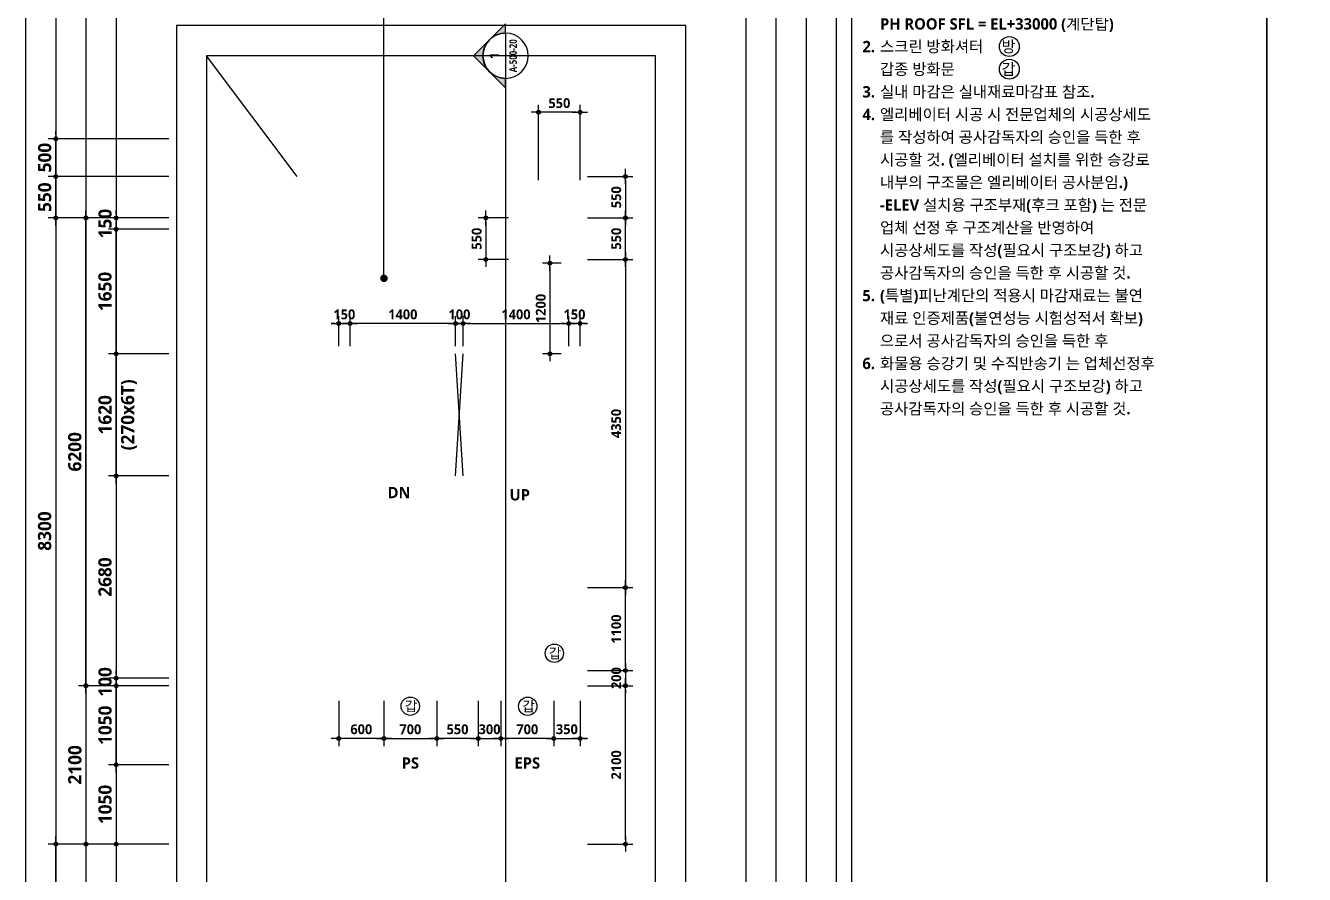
# Model space of a CAD drawing. Header units: millimetres. Extents: x -12482 to 126000, y 0 to 220200.
# Drawn here: x 67550 to 84500, y 11848 to 23100 of the extents above; entities that cross this region are included whole.
import ezdxf
from ezdxf.enums import TextEntityAlignment as Align

# ---------------------------------------------------------------- set-up
doc = ezdxf.new("R2010")
doc.units = ezdxf.units.MM
doc.header["$LTSCALE"] = 60
doc.linetypes.add('CEN', pattern=[62, 60, -1, 0, -1])
doc.layers.get('Defpoints').update_dxf_attribs({"color": 153})
for name, color, linetype in [('A-ANNO-DIM', 4, 'Continuous'), ('A-ANNO-GRA1', 7, 'Continuous'), ('A-ANNO-NOTE', 7, 'Continuous'), ('A-ANNO-SYMB', 7, 'Continuous'), ('A-ANNO-TEXT1', 7, 'Continuous'), ('A-ANNO-TITL', 7, 'Continuous'), ('A-FLOR-OPEN-BELO', 6, 'CEN'), ('A-ST-AXIS-DIM', 7, 'Continuous'), ('AA-MKXS', 3, 'Continuous'), ('AA-MKXX', 3, 'Continuous')]:
    doc.layers.add(name, color=color, linetype=linetype)
for name, color, linetype, plot in [('Defpoint', 161, 'Continuous', False), ('G(그리드1)', 185, 'Continuous', False), ('G(그리드2)', 235, 'Continuous', False)]:
    doc.layers.add(name, color=color, linetype=linetype, plot=plot)
doc.styles.add('2020음성 1차', font='NanumGothicBold.ttf')
doc.styles.add('SAMOO', font='romans.shx', dxfattribs={"bigfont": 'whgtxt.shx'})
doc.styles.add('SH_대대리576', font='')
doc.styles.add('SH_진천_나눔', font='')
doc.styles.get('SH_대대리576').set_extended_font_data('NanumGothic', bold=True)
doc.styles.get('SH_진천_나눔').set_extended_font_data('NanumGothic', bold=True)
doc.dimstyles.new('SHP 50', dxfattribs={"dimscale": 50, "dimtxt": 3.5, "dimasz": 1, "dimexe": 2, "dimexo": 2, "dimgap": 1, "dimtad": 1, "dimdec": 0, "dimzin": 0, "dimdsep": 46, "dimtxsty": 'SH_진천_나눔', "dimblk": 'DIMDOT', "dimcen": 0.09, "dimclrd": 256, "dimclre": 256, "dimclrt": 3, "dimadec": 0, "dimazin": 1, "dimtfac": 1, "dimtdec": 0, "dimtix": 1, "dimtmove": 2, "dimatfit": 0, "dimldrblk": 'DIMDOT', "dimfxl": 1, "dimtolj": 1, "dimtzin": 0, "dimlwd": -1, "dimlwe": -1, "dimarcsym": 0})
doc.dimstyles.new('SHP 50내부', dxfattribs={"dimscale": 50, "dimtxt": 2.6, "dimasz": 1, "dimexe": 2, "dimexo": 2, "dimgap": 1, "dimtad": 1, "dimdec": 0, "dimzin": 0, "dimdsep": 46, "dimtxsty": '2020음성 1차', "dimblk": 'DIMDOT', "dimcen": 0.09, "dimclrd": 256, "dimclre": 256, "dimclrt": 3, "dimadec": 0, "dimazin": 1, "dimtfac": 1, "dimtdec": 0, "dimtix": 1, "dimtmove": 2, "dimatfit": 0, "dimldrblk": 'DIMDOT', "dimfxl": 1, "dimtolj": 1, "dimtzin": 0, "dimlwd": -1, "dimlwe": -1, "dimarcsym": 0})

# ---------------------------------------------------------------- blocks, each defined once
blk = doc.blocks.new('DIMDOT')
at = {"color": 0}
blk.add_line((-2, 0), (2, 0), dxfattribs=at)
for radius in [0.5, 0.25]:
    blk.add_circle((0, 0), radius, dxfattribs=at)
blk = doc.blocks.new('*D17084')
at = {"layer": 'A-ST-AXIS-DIM'}
for p, q in [((69450, 20550), (67850, 20550)), ((67950, 20500), (67950, 12300)), ((69450, 12250), (67850, 12250))]:
    blk.add_line(p, q, dxfattribs=at)
at = {"layer": 'Defpoints', "color": 0}
for p in [(69550, 20550), (67950, 12250), (69550, 12250)]:
    blk.add_point(p, dxfattribs=at)
at = {"layer": 'A-ST-AXIS-DIM', "linetype": 'ByBlock', "xscale": 50, "yscale": 50, "zscale": 50}
for p, rotation in [((67950, 20550), 90), ((67950, 12250), 270)]:
    blk.add_blockref('DIMDOT', p, dxfattribs=dict(at, rotation=rotation))
at = {"layer": 'A-ST-AXIS-DIM', "color": 3, "insert": (67803, 16400), "char_height": 175, "attachment_point": 5, "rotation": 90, "style": 'SH_진천_나눔'}
blk.add_mtext('\\A1;8300', dxfattribs=at)
blk = doc.blocks.new('*D17085')
at = {"layer": 'A-ST-AXIS-DIM'}
for p, q in [((69450, 21100), (67850, 21100)), ((67950, 20600), (67950, 21050)), ((69450, 20550), (67850, 20550))]:
    blk.add_line(p, q, dxfattribs=at)
at = {"layer": 'Defpoints', "color": 0}
for p in [(67950, 21100), (69550, 21100), (69550, 20550)]:
    blk.add_point(p, dxfattribs=at)
at = {"layer": 'A-ST-AXIS-DIM', "linetype": 'ByBlock', "xscale": 50, "yscale": 50, "zscale": 50}
for p, rotation in [((67950, 21100), 90), ((67950, 20550), 270)]:
    blk.add_blockref('DIMDOT', p, dxfattribs=dict(at, rotation=rotation))
at = {"layer": 'A-ST-AXIS-DIM', "color": 3, "insert": (67804, 20825), "char_height": 175, "attachment_point": 5, "rotation": 90, "style": 'SH_진천_나눔'}
blk.add_mtext('\\A1;550', dxfattribs=at)
blk = doc.blocks.new('*D17086')
at = {"layer": 'A-ST-AXIS-DIM'}
for p, q in [((69450, 12250), (67850, 12250)), ((67950, 9150), (67950, 12200)), ((69450, 9100), (67850, 9100))]:
    blk.add_line(p, q, dxfattribs=at)
at = {"layer": 'Defpoints', "color": 0}
for p in [(67950, 12250), (69550, 12250), (69550, 9100)]:
    blk.add_point(p, dxfattribs=at)
at = {"layer": 'A-ST-AXIS-DIM', "linetype": 'ByBlock', "xscale": 50, "yscale": 50, "zscale": 50}
for p, rotation in [((67950, 12250), 90), ((67950, 9100), 270)]:
    blk.add_blockref('DIMDOT', p, dxfattribs=dict(at, rotation=rotation))
at = {"layer": 'A-ST-AXIS-DIM', "color": 3, "insert": (67803, 10675), "char_height": 175, "attachment_point": 5, "rotation": 90, "style": 'SH_진천_나눔'}
blk.add_mtext('\\A1;3150', dxfattribs=at)
blk = doc.blocks.new('*D17088')
at = {"layer": 'A-ST-AXIS-DIM'}
for p, q in [((69450, 14350), (68250, 14350)), ((68350, 14300), (68350, 12300)), ((69450, 12250), (68250, 12250))]:
    blk.add_line(p, q, dxfattribs=at)
at = {"layer": 'Defpoints', "color": 0}
for p in [(69550, 14350), (68350, 12250), (69550, 12250)]:
    blk.add_point(p, dxfattribs=at)
at = {"layer": 'A-ST-AXIS-DIM', "linetype": 'ByBlock', "xscale": 50, "yscale": 50, "zscale": 50}
for p, rotation in [((68350, 14350), 90), ((68350, 12250), 270)]:
    blk.add_blockref('DIMDOT', p, dxfattribs=dict(at, rotation=rotation))
at = {"layer": 'A-ST-AXIS-DIM', "color": 3, "insert": (68204, 13300), "char_height": 175, "attachment_point": 5, "rotation": 90, "style": 'SH_진천_나눔'}
blk.add_mtext('\\A1;2100', dxfattribs=at)
blk = doc.blocks.new('*D17089')
at = {"layer": 'A-ST-AXIS-DIM'}
for p, q in [((69450, 20550), (68250, 20550)), ((68350, 14400), (68350, 20500)), ((69450, 14350), (68250, 14350))]:
    blk.add_line(p, q, dxfattribs=at)
at = {"layer": 'Defpoints', "color": 0}
for p in [(68350, 20550), (69550, 20550), (69550, 14350)]:
    blk.add_point(p, dxfattribs=at)
at = {"layer": 'A-ST-AXIS-DIM', "linetype": 'ByBlock', "xscale": 50, "yscale": 50, "zscale": 50}
for p, rotation in [((68350, 20550), 90), ((68350, 14350), 270)]:
    blk.add_blockref('DIMDOT', p, dxfattribs=dict(at, rotation=rotation))
at = {"layer": 'A-ST-AXIS-DIM', "color": 3, "insert": (68203, 17450), "char_height": 175, "attachment_point": 5, "rotation": 90, "style": 'SH_진천_나눔'}
blk.add_mtext('\\A1;6200', dxfattribs=at)
blk = doc.blocks.new('*D17451')
at = {"layer": 'A-ANNO-DIM'}
for p, q in [((73250, 18850), (73250, 19250)), ((73350, 18850), (73350, 19250)), ((73200, 19150), (73150, 19150)), ((73250, 19150), (73350, 19150)), ((73400, 19150), (73450, 19150))]:
    blk.add_line(p, q, dxfattribs=at)
at = {"layer": 'Defpoints', "color": 0}
for p in [(73350, 19150), (73250, 18750), (73350, 18750)]:
    blk.add_point(p, dxfattribs=at)
at = {"layer": 'A-ANNO-DIM', "linetype": 'ByBlock', "xscale": 50, "yscale": 50, "zscale": 50}
blk.add_blockref('DIMDOT', (73250, 19150), dxfattribs=at)
at = {"layer": 'A-ANNO-DIM', "linetype": 'ByBlock', "xscale": 50, "yscale": 50, "zscale": 50, "rotation": 180}
blk.add_blockref('DIMDOT', (73350, 19150), dxfattribs=at)
at = {"layer": 'A-ANNO-DIM', "color": 3, "insert": (73300, 19271), "char_height": 130, "attachment_point": 5, "style": '2020음성 1차'}
blk.add_mtext('\\A1;100', dxfattribs=at)
blk = doc.blocks.new('*D17452')
at = {"layer": 'A-ANNO-DIM'}
for p, q in [((71850, 18850), (71850, 19250)), ((73250, 18850), (73250, 19250)), ((73200, 19150), (71900, 19150))]:
    blk.add_line(p, q, dxfattribs=at)
at = {"layer": 'Defpoints', "color": 0}
for p in [(71850, 19150), (71850, 18750), (73250, 18750)]:
    blk.add_point(p, dxfattribs=at)
at = {"layer": 'A-ANNO-DIM', "linetype": 'ByBlock', "xscale": 50, "yscale": 50, "zscale": 50, "rotation": 180}
blk.add_blockref('DIMDOT', (71850, 19150), dxfattribs=at)
at = {"layer": 'A-ANNO-DIM', "linetype": 'ByBlock', "xscale": 50, "yscale": 50, "zscale": 50}
blk.add_blockref('DIMDOT', (73250, 19150), dxfattribs=at)
at = {"layer": 'A-ANNO-DIM', "color": 3, "insert": (72550, 19271), "char_height": 130, "attachment_point": 5, "style": '2020음성 1차'}
blk.add_mtext('\\A1;1400', dxfattribs=at)
blk = doc.blocks.new('*D17453')
at = {"layer": 'A-ANNO-DIM'}
for p, q in [((71700, 18850), (71700, 19250)), ((71850, 18850), (71850, 19250)), ((71650, 19150), (71600, 19150)), ((71700, 19150), (71850, 19150)), ((71900, 19150), (71950, 19150))]:
    blk.add_line(p, q, dxfattribs=at)
at = {"layer": 'Defpoints', "color": 0}
for p in [(71850, 19150), (71700, 18750), (71850, 18750)]:
    blk.add_point(p, dxfattribs=at)
at = {"layer": 'A-ANNO-DIM', "linetype": 'ByBlock', "xscale": 50, "yscale": 50, "zscale": 50}
blk.add_blockref('DIMDOT', (71700, 19150), dxfattribs=at)
at = {"layer": 'A-ANNO-DIM', "linetype": 'ByBlock', "xscale": 50, "yscale": 50, "zscale": 50, "rotation": 180}
blk.add_blockref('DIMDOT', (71850, 19150), dxfattribs=at)
at = {"layer": 'A-ANNO-DIM', "color": 3, "insert": (71775, 19271), "char_height": 130, "attachment_point": 5, "style": '2020음성 1차'}
blk.add_mtext('\\A1;150', dxfattribs=at)
blk = doc.blocks.new('*D17454')
at = {"layer": 'A-ANNO-DIM'}
for p, q in [((73350, 18850), (73350, 19250)), ((74750, 18850), (74750, 19250)), ((73400, 19150), (74700, 19150))]:
    blk.add_line(p, q, dxfattribs=at)
at = {"layer": 'Defpoints', "color": 0}
for p in [(74750, 19150), (73350, 18750), (74750, 18750)]:
    blk.add_point(p, dxfattribs=at)
at = {"layer": 'A-ANNO-DIM', "linetype": 'ByBlock', "xscale": 50, "yscale": 50, "zscale": 50, "rotation": 180}
blk.add_blockref('DIMDOT', (73350, 19150), dxfattribs=at)
at = {"layer": 'A-ANNO-DIM', "linetype": 'ByBlock', "xscale": 50, "yscale": 50, "zscale": 50}
blk.add_blockref('DIMDOT', (74750, 19150), dxfattribs=at)
at = {"layer": 'A-ANNO-DIM', "color": 3, "insert": (74050, 19271), "char_height": 130, "attachment_point": 5, "style": '2020음성 1차'}
blk.add_mtext('\\A1;1400', dxfattribs=at)
blk = doc.blocks.new('*D17455')
at = {"layer": 'A-ANNO-DIM'}
for p, q in [((74750, 18850), (74750, 19250)), ((74900, 18850), (74900, 19250)), ((74700, 19150), (74650, 19150)), ((74900, 19150), (74750, 19150)), ((74950, 19150), (75000, 19150))]:
    blk.add_line(p, q, dxfattribs=at)
at = {"layer": 'Defpoints', "color": 0}
for p in [(74750, 19150), (74750, 18750), (74900, 18750)]:
    blk.add_point(p, dxfattribs=at)
at = {"layer": 'A-ANNO-DIM', "linetype": 'ByBlock', "xscale": 50, "yscale": 50, "zscale": 50}
blk.add_blockref('DIMDOT', (74750, 19150), dxfattribs=at)
at = {"layer": 'A-ANNO-DIM', "linetype": 'ByBlock', "xscale": 50, "yscale": 50, "zscale": 50, "rotation": 180}
blk.add_blockref('DIMDOT', (74900, 19150), dxfattribs=at)
at = {"layer": 'A-ANNO-DIM', "color": 3, "insert": (74825, 19271), "char_height": 130, "attachment_point": 5, "style": '2020음성 1차'}
blk.add_mtext('\\A1;150', dxfattribs=at)
blk = doc.blocks.new('*D17556')
at = {"layer": 'A-ST-AXIS-DIM'}
for p, q in [((69450, 14350), (68650, 14350)), ((68750, 13350), (68750, 14300)), ((69450, 13300), (68650, 13300))]:
    blk.add_line(p, q, dxfattribs=at)
at = {"layer": 'Defpoints', "color": 0}
for p in [(68750, 14350), (69550, 14350), (69550, 13300)]:
    blk.add_point(p, dxfattribs=at)
at = {"layer": 'A-ST-AXIS-DIM', "linetype": 'ByBlock', "xscale": 50, "yscale": 50, "zscale": 50}
for p, rotation in [((68750, 14350), 90), ((68750, 13300), 270)]:
    blk.add_blockref('DIMDOT', p, dxfattribs=dict(at, rotation=rotation))
at = {"layer": 'A-ST-AXIS-DIM', "color": 3, "insert": (68604, 13825), "char_height": 175, "attachment_point": 5, "rotation": 90, "style": 'SH_진천_나눔'}
blk.add_mtext('\\A1;1050', dxfattribs=at)
blk = doc.blocks.new('*D17557')
at = {"layer": 'A-ST-AXIS-DIM'}
for p, q in [((69450, 13300), (68650, 13300)), ((68750, 13250), (68750, 12300)), ((69450, 12250), (68650, 12250))]:
    blk.add_line(p, q, dxfattribs=at)
at = {"layer": 'Defpoints', "color": 0}
for p in [(69550, 13300), (68750, 12250), (69550, 12250)]:
    blk.add_point(p, dxfattribs=at)
at = {"layer": 'A-ST-AXIS-DIM', "linetype": 'ByBlock', "xscale": 50, "yscale": 50, "zscale": 50}
for p, rotation in [((68750, 13300), 90), ((68750, 12250), 270)]:
    blk.add_blockref('DIMDOT', p, dxfattribs=dict(at, rotation=rotation))
at = {"layer": 'A-ST-AXIS-DIM', "color": 3, "insert": (68604, 12775), "char_height": 175, "attachment_point": 5, "rotation": 90, "style": 'SH_진천_나눔'}
blk.add_mtext('\\A1;1050', dxfattribs=at)
blk = doc.blocks.new('*D17580')
at = {"layer": 'A-ST-AXIS-DIM'}
for p, q in [((69450, 18750), (68650, 18750)), ((68750, 17180), (68750, 18700)), ((69450, 17130), (68650, 17130))]:
    blk.add_line(p, q, dxfattribs=at)
at = {"layer": 'Defpoints', "color": 0}
for p in [(68750, 18750), (69550, 18750), (69550, 17130)]:
    blk.add_point(p, dxfattribs=at)
at = {"layer": 'A-ST-AXIS-DIM', "linetype": 'ByBlock', "xscale": 50, "yscale": 50, "zscale": 50}
for p, rotation in [((68750, 18750), 90), ((68750, 17130), 270)]:
    blk.add_blockref('DIMDOT', p, dxfattribs=dict(at, rotation=rotation))
at = {"layer": 'A-ST-AXIS-DIM', "color": 3, "char_height": 175, "attachment_point": 5, "rotation": 90, "style": 'SH_진천_나눔'}
for s, insert in [('\\A1;(270x6T)', (68922, 17940)), ('\\A1;1620', (68603, 17940))]:
    blk.add_mtext(s, dxfattribs=dict(at, insert=insert))
blk = doc.blocks.new('*D17581')
at = {"layer": 'A-ST-AXIS-DIM'}
for p, q in [((69450, 20400), (68650, 20400)), ((68750, 18800), (68750, 20350)), ((69450, 18750), (68650, 18750))]:
    blk.add_line(p, q, dxfattribs=at)
at = {"layer": 'Defpoints', "color": 0}
for p in [(68750, 20400), (69550, 20400), (69550, 18750)]:
    blk.add_point(p, dxfattribs=at)
at = {"layer": 'A-ST-AXIS-DIM', "linetype": 'ByBlock', "xscale": 50, "yscale": 50, "zscale": 50}
for p, rotation in [((68750, 20400), 90), ((68750, 18750), 270)]:
    blk.add_blockref('DIMDOT', p, dxfattribs=dict(at, rotation=rotation))
at = {"layer": 'A-ST-AXIS-DIM', "color": 3, "insert": (68603, 19575), "char_height": 175, "attachment_point": 5, "rotation": 90, "style": 'SH_진천_나눔'}
blk.add_mtext('\\A1;1650', dxfattribs=at)
blk = doc.blocks.new('*D17582')
at = {"layer": 'A-ST-AXIS-DIM'}
for p, q in [((69450, 17130), (68650, 17130)), ((68750, 17080), (68750, 14500)), ((69450, 14450), (68650, 14450))]:
    blk.add_line(p, q, dxfattribs=at)
at = {"layer": 'Defpoints', "color": 0}
for p in [(69550, 17130), (68750, 14450), (69550, 14450)]:
    blk.add_point(p, dxfattribs=at)
at = {"layer": 'A-ST-AXIS-DIM', "linetype": 'ByBlock', "xscale": 50, "yscale": 50, "zscale": 50}
for p, rotation in [((68750, 17130), 90), ((68750, 14450), 270)]:
    blk.add_blockref('DIMDOT', p, dxfattribs=dict(at, rotation=rotation))
at = {"layer": 'A-ST-AXIS-DIM', "color": 3, "insert": (68603, 15790), "char_height": 175, "attachment_point": 5, "rotation": 90, "style": 'SH_진천_나눔'}
blk.add_mtext('\\A1;2680', dxfattribs=at)
blk = doc.blocks.new('*D17583')
at = {"layer": 'A-ST-AXIS-DIM'}
for p, q in [((69450, 14450), (68650, 14450)), ((68750, 14500), (68750, 14550)), ((68750, 14350), (68750, 14450)), ((69450, 14350), (68650, 14350)), ((68750, 14300), (68750, 14250))]:
    blk.add_line(p, q, dxfattribs=at)
at = {"layer": 'Defpoints', "color": 0}
for p in [(68750, 14450), (69550, 14450), (69550, 14350)]:
    blk.add_point(p, dxfattribs=at)
at = {"layer": 'A-ST-AXIS-DIM', "linetype": 'ByBlock', "xscale": 50, "yscale": 50, "zscale": 50}
for p, rotation in [((68750, 14450), 270), ((68750, 14350), 90)]:
    blk.add_blockref('DIMDOT', p, dxfattribs=dict(at, rotation=rotation))
at = {"layer": 'A-ST-AXIS-DIM', "color": 3, "insert": (68604, 14400), "char_height": 175, "attachment_point": 5, "rotation": 90, "style": 'SH_진천_나눔'}
blk.add_mtext('\\A1;100', dxfattribs=at)
blk = doc.blocks.new('*D17584')
at = {"layer": 'A-ST-AXIS-DIM'}
for p, q in [((69450, 20550), (68650, 20550)), ((68750, 20600), (68750, 20650)), ((68750, 20550), (68750, 20400)), ((69450, 20400), (68650, 20400)), ((68750, 20350), (68750, 20300))]:
    blk.add_line(p, q, dxfattribs=at)
at = {"layer": 'Defpoints', "color": 0}
for p in [(69550, 20550), (68750, 20400), (69550, 20400)]:
    blk.add_point(p, dxfattribs=at)
at = {"layer": 'A-ST-AXIS-DIM', "linetype": 'ByBlock', "xscale": 50, "yscale": 50, "zscale": 50}
for p, rotation in [((68750, 20550), 270), ((68750, 20400), 90)]:
    blk.add_blockref('DIMDOT', p, dxfattribs=dict(at, rotation=rotation))
at = {"layer": 'A-ST-AXIS-DIM', "color": 3, "insert": (68604, 20475), "char_height": 175, "attachment_point": 5, "rotation": 90, "style": 'SH_진천_나눔'}
blk.add_mtext('\\A1;150', dxfattribs=at)
blk = doc.blocks.new('*D17585')
at = {"layer": 'A-ST-AXIS-DIM'}
for p, q in [((69450, 14350), (68650, 14350)), ((68750, 13350), (68750, 14300)), ((69450, 13300), (68650, 13300))]:
    blk.add_line(p, q, dxfattribs=at)
at = {"layer": 'Defpoints', "color": 0}
for p in [(68750, 14350), (69550, 14350), (69550, 13300)]:
    blk.add_point(p, dxfattribs=at)
at = {"layer": 'A-ST-AXIS-DIM', "linetype": 'ByBlock', "xscale": 50, "yscale": 50, "zscale": 50}
for p, rotation in [((68750, 14350), 90), ((68750, 13300), 270)]:
    blk.add_blockref('DIMDOT', p, dxfattribs=dict(at, rotation=rotation))
at = {"layer": 'A-ST-AXIS-DIM', "color": 3, "insert": (68604, 13825), "char_height": 175, "attachment_point": 5, "rotation": 90, "style": 'SH_진천_나눔'}
blk.add_mtext('\\A1;1050', dxfattribs=at)
blk = doc.blocks.new('*D17586')
at = {"layer": 'A-ST-AXIS-DIM'}
for p, q in [((69450, 13300), (68650, 13300)), ((68750, 13250), (68750, 12300)), ((69450, 12250), (68650, 12250))]:
    blk.add_line(p, q, dxfattribs=at)
at = {"layer": 'Defpoints', "color": 0}
for p in [(69550, 13300), (68750, 12250), (69550, 12250)]:
    blk.add_point(p, dxfattribs=at)
at = {"layer": 'A-ST-AXIS-DIM', "linetype": 'ByBlock', "xscale": 50, "yscale": 50, "zscale": 50}
for p, rotation in [((68750, 13300), 90), ((68750, 12250), 270)]:
    blk.add_blockref('DIMDOT', p, dxfattribs=dict(at, rotation=rotation))
at = {"layer": 'A-ST-AXIS-DIM', "color": 3, "insert": (68604, 12775), "char_height": 175, "attachment_point": 5, "rotation": 90, "style": 'SH_진천_나눔'}
blk.add_mtext('\\A1;1050', dxfattribs=at)
blk = doc.blocks.new('갑종 TEXT100')
at = {"layer": 'A-ANNO-SYMB'}
blk.add_circle((0, 0), 243, dxfattribs=at)
at = {"layer": 'A-ANNO-TITL', "style": '2020음성 1차'}
blk.add_text('갑 ', height=266.7, dxfattribs=at).set_placement((67, 0), align=Align.MIDDLE_CENTER)
blk = doc.blocks.new('*D17617')
at = {"layer": 'A-ANNO-DIM'}
for p, q in [((74350, 21050), (74350, 22050)), ((74900, 21050), (74900, 22050)), ((74850, 21950), (74400, 21950))]:
    blk.add_line(p, q, dxfattribs=at)
at = {"layer": 'Defpoints', "color": 0}
for p in [(74350, 21950), (74350, 20950), (74900, 20950)]:
    blk.add_point(p, dxfattribs=at)
at = {"layer": 'A-ANNO-DIM', "linetype": 'ByBlock', "xscale": 50, "yscale": 50, "zscale": 50, "rotation": 180}
blk.add_blockref('DIMDOT', (74350, 21950), dxfattribs=at)
at = {"layer": 'A-ANNO-DIM', "linetype": 'ByBlock', "xscale": 50, "yscale": 50, "zscale": 50}
blk.add_blockref('DIMDOT', (74900, 21950), dxfattribs=at)
at = {"layer": 'A-ANNO-DIM', "color": 3, "insert": (74625, 22071), "char_height": 130, "attachment_point": 5, "style": '2020음성 1차'}
blk.add_mtext('\\A1;550', dxfattribs=at)
blk = doc.blocks.new('*D17618')
at = {"layer": 'A-ANNO-DIM'}
for p, q in [((73950, 20550), (73550, 20550)), ((73650, 20500), (73650, 20050)), ((73950, 20000), (73550, 20000))]:
    blk.add_line(p, q, dxfattribs=at)
at = {"layer": 'Defpoints', "color": 0}
for p in [(74050, 20550), (73650, 20000), (74050, 20000)]:
    blk.add_point(p, dxfattribs=at)
at = {"layer": 'A-ANNO-DIM', "linetype": 'ByBlock', "xscale": 50, "yscale": 50, "zscale": 50}
for p, rotation in [((73650, 20550), 90), ((73650, 20000), 270)]:
    blk.add_blockref('DIMDOT', p, dxfattribs=dict(at, rotation=rotation))
at = {"layer": 'A-ANNO-DIM', "color": 3, "insert": (73529, 20275), "char_height": 130, "attachment_point": 5, "rotation": 90, "style": '2020음성 1차'}
blk.add_mtext('\\A1;550', dxfattribs=at)
blk = doc.blocks.new('*D17719')
at = {"layer": 'A-ST-AXIS-DIM'}
for p, q in [((67950, 21650), (67950, 21700)), ((69450, 21600), (67850, 21600)), ((67950, 21100), (67950, 21600)), ((69450, 21100), (67850, 21100)), ((67950, 21050), (67950, 21000))]:
    blk.add_line(p, q, dxfattribs=at)
at = {"layer": 'Defpoints', "color": 0}
for p in [(67950, 21600), (69550, 21600), (69550, 21100)]:
    blk.add_point(p, dxfattribs=at)
at = {"layer": 'A-ST-AXIS-DIM', "linetype": 'ByBlock', "xscale": 50, "yscale": 50, "zscale": 50}
for p, rotation in [((67950, 21600), 270), ((67950, 21100), 90)]:
    blk.add_blockref('DIMDOT', p, dxfattribs=dict(at, rotation=rotation))
at = {"layer": 'A-ST-AXIS-DIM', "color": 3, "insert": (67804, 21350), "char_height": 175, "attachment_point": 5, "rotation": 90, "style": 'SH_진천_나눔'}
blk.add_mtext('\\A1;500', dxfattribs=at)
blk = doc.blocks.new('*D17812')
at = {"layer": 'A-ANNO-DIM'}
for p, q in [((74650, 19950), (74400, 19950)), ((74500, 19900), (74500, 18800)), ((74650, 18750), (74400, 18750))]:
    blk.add_line(p, q, dxfattribs=at)
at = {"layer": 'Defpoints', "color": 0}
for p in [(74750, 19950), (74500, 18750), (74750, 18750)]:
    blk.add_point(p, dxfattribs=at)
at = {"layer": 'A-ANNO-DIM', "linetype": 'ByBlock', "xscale": 50, "yscale": 50, "zscale": 50}
for p, rotation in [((74500, 19950), 90), ((74500, 18750), 270)]:
    blk.add_blockref('DIMDOT', p, dxfattribs=dict(at, rotation=rotation))
at = {"layer": 'A-ANNO-DIM', "color": 3, "insert": (74379, 19350), "char_height": 130, "attachment_point": 5, "rotation": 90, "style": '2020음성 1차'}
blk.add_mtext('\\A1;1200', dxfattribs=at)
blk = doc.blocks.new('*U15082')
at = {"layer": 'AA-MKXX'}
blk.add_hatch(color=256, dxfattribs=at).paths.add_polyline_path([(48000, 600), (47790, 0), (48000, 0)])
at = {"layer": 'AA-MKXX', "linetype": 'CEN', "ltscale": 300}
blk.add_line((900, 0), (48000, 0), dxfattribs=at)
at = {"layer": 'AA-MKXX'}
blk.add_lwpolyline([(48000, 0), (48000, 600), (47790, 0)], close=True, dxfattribs=at)
blk = doc.blocks.new('*D19837')
at = {"layer": 'A-ANNO-DIM'}
for p, q in [((73550, 14150), (73550, 13550)), ((73850, 14150), (73850, 13550)), ((73500, 13650), (73450, 13650)), ((73550, 13650), (73850, 13650)), ((73900, 13650), (73950, 13650))]:
    blk.add_line(p, q, dxfattribs=at)
at = {"layer": 'Defpoints', "color": 0}
for p in [(73550, 14250), (73850, 14250), (73850, 13650)]:
    blk.add_point(p, dxfattribs=at)
at = {"layer": 'A-ANNO-DIM', "linetype": 'ByBlock', "xscale": 50, "yscale": 50, "zscale": 50}
blk.add_blockref('DIMDOT', (73550, 13650), dxfattribs=at)
at = {"layer": 'A-ANNO-DIM', "linetype": 'ByBlock', "xscale": 50, "yscale": 50, "zscale": 50, "rotation": 180}
blk.add_blockref('DIMDOT', (73850, 13650), dxfattribs=at)
at = {"layer": 'A-ANNO-DIM', "color": 3, "insert": (73700, 13772), "char_height": 130, "attachment_point": 5, "style": '2020음성 1차'}
blk.add_mtext('\\A1;300', dxfattribs=at)
blk = doc.blocks.new('*D19838')
at = {"layer": 'A-ANNO-DIM'}
for p, q in [((73850, 14150), (73850, 13550)), ((74550, 14150), (74550, 13550)), ((74500, 13650), (73900, 13650))]:
    blk.add_line(p, q, dxfattribs=at)
at = {"layer": 'Defpoints', "color": 0}
for p in [(73850, 14250), (74550, 14250), (73850, 13650)]:
    blk.add_point(p, dxfattribs=at)
at = {"layer": 'A-ANNO-DIM', "linetype": 'ByBlock', "xscale": 50, "yscale": 50, "zscale": 50, "rotation": 180}
blk.add_blockref('DIMDOT', (73850, 13650), dxfattribs=at)
at = {"layer": 'A-ANNO-DIM', "linetype": 'ByBlock', "xscale": 50, "yscale": 50, "zscale": 50}
blk.add_blockref('DIMDOT', (74550, 13650), dxfattribs=at)
at = {"layer": 'A-ANNO-DIM', "color": 3, "insert": (74200, 13771), "char_height": 130, "attachment_point": 5, "style": '2020음성 1차'}
blk.add_mtext('\\A1;700', dxfattribs=at)
blk = doc.blocks.new('*D19839')
at = {"layer": 'A-ANNO-DIM'}
for p, q in [((74550, 14150), (74550, 13550)), ((74900, 14150), (74900, 13550)), ((74500, 13650), (74450, 13650)), ((74550, 13650), (74900, 13650)), ((74950, 13650), (75000, 13650))]:
    blk.add_line(p, q, dxfattribs=at)
at = {"layer": 'Defpoints', "color": 0}
for p in [(74550, 14250), (74900, 14250), (74900, 13650)]:
    blk.add_point(p, dxfattribs=at)
at = {"layer": 'A-ANNO-DIM', "linetype": 'ByBlock', "xscale": 50, "yscale": 50, "zscale": 50}
blk.add_blockref('DIMDOT', (74550, 13650), dxfattribs=at)
at = {"layer": 'A-ANNO-DIM', "linetype": 'ByBlock', "xscale": 50, "yscale": 50, "zscale": 50, "rotation": 180}
blk.add_blockref('DIMDOT', (74900, 13650), dxfattribs=at)
at = {"layer": 'A-ANNO-DIM', "color": 3, "insert": (74725, 13772), "char_height": 130, "attachment_point": 5, "style": '2020음성 1차'}
blk.add_mtext('\\A1;350', dxfattribs=at)
blk = doc.blocks.new('*D19840')
at = {"layer": 'A-ANNO-DIM'}
for p, q in [((73000, 14150), (73000, 13550)), ((73550, 14150), (73550, 13550)), ((73500, 13650), (73050, 13650))]:
    blk.add_line(p, q, dxfattribs=at)
at = {"layer": 'Defpoints', "color": 0}
for p in [(73000, 14250), (73550, 14250), (73000, 13650)]:
    blk.add_point(p, dxfattribs=at)
at = {"layer": 'A-ANNO-DIM', "linetype": 'ByBlock', "xscale": 50, "yscale": 50, "zscale": 50, "rotation": 180}
blk.add_blockref('DIMDOT', (73000, 13650), dxfattribs=at)
at = {"layer": 'A-ANNO-DIM', "linetype": 'ByBlock', "xscale": 50, "yscale": 50, "zscale": 50}
blk.add_blockref('DIMDOT', (73550, 13650), dxfattribs=at)
at = {"layer": 'A-ANNO-DIM', "color": 3, "insert": (73275, 13771), "char_height": 130, "attachment_point": 5, "style": '2020음성 1차'}
blk.add_mtext('\\A1;550', dxfattribs=at)
blk = doc.blocks.new('*D19841')
at = {"layer": 'A-ANNO-DIM'}
for p, q in [((72300, 14150), (72300, 13550)), ((73000, 14150), (73000, 13550)), ((72350, 13650), (72950, 13650))]:
    blk.add_line(p, q, dxfattribs=at)
at = {"layer": 'Defpoints', "color": 0}
for p in [(72300, 14250), (73000, 14250), (73000, 13650)]:
    blk.add_point(p, dxfattribs=at)
at = {"layer": 'A-ANNO-DIM', "linetype": 'ByBlock', "xscale": 50, "yscale": 50, "zscale": 50, "rotation": 180}
blk.add_blockref('DIMDOT', (72300, 13650), dxfattribs=at)
at = {"layer": 'A-ANNO-DIM', "linetype": 'ByBlock', "xscale": 50, "yscale": 50, "zscale": 50}
blk.add_blockref('DIMDOT', (73000, 13650), dxfattribs=at)
at = {"layer": 'A-ANNO-DIM', "color": 3, "insert": (72650, 13771), "char_height": 130, "attachment_point": 5, "style": '2020음성 1차'}
blk.add_mtext('\\A1;700', dxfattribs=at)
blk = doc.blocks.new('*D19842')
at = {"layer": 'A-ANNO-DIM'}
for p, q in [((71700, 14150), (71700, 13550)), ((72300, 14150), (72300, 13550)), ((72250, 13650), (71750, 13650))]:
    blk.add_line(p, q, dxfattribs=at)
at = {"layer": 'Defpoints', "color": 0}
for p in [(71700, 14250), (72300, 14250), (71700, 13650)]:
    blk.add_point(p, dxfattribs=at)
at = {"layer": 'A-ANNO-DIM', "linetype": 'ByBlock', "xscale": 50, "yscale": 50, "zscale": 50, "rotation": 180}
blk.add_blockref('DIMDOT', (71700, 13650), dxfattribs=at)
at = {"layer": 'A-ANNO-DIM', "linetype": 'ByBlock', "xscale": 50, "yscale": 50, "zscale": 50}
blk.add_blockref('DIMDOT', (72300, 13650), dxfattribs=at)
at = {"layer": 'A-ANNO-DIM', "color": 3, "insert": (72000, 13772), "char_height": 130, "attachment_point": 5, "style": '2020음성 1차'}
blk.add_mtext('\\A1;600', dxfattribs=at)
blk = doc.blocks.new('*D19857')
at = {"layer": 'A-ANNO-DIM'}
for p, q in [((75000, 14350), (75600, 14350)), ((75500, 12300), (75500, 14300)), ((75000, 12250), (75600, 12250))]:
    blk.add_line(p, q, dxfattribs=at)
at = {"layer": 'Defpoints', "color": 0}
for p in [(74900, 14350), (75500, 14350), (74900, 12250)]:
    blk.add_point(p, dxfattribs=at)
at = {"layer": 'A-ANNO-DIM', "linetype": 'ByBlock', "xscale": 50, "yscale": 50, "zscale": 50}
for p, rotation in [((75500, 14350), 90), ((75500, 12250), 270)]:
    blk.add_blockref('DIMDOT', p, dxfattribs=dict(at, rotation=rotation))
at = {"layer": 'A-ANNO-DIM', "color": 3, "insert": (75379, 13300), "char_height": 130, "attachment_point": 5, "rotation": 90, "style": '2020음성 1차'}
blk.add_mtext('\\A1;2100', dxfattribs=at)
blk = doc.blocks.new('*D19859')
at = {"layer": 'A-ANNO-DIM'}
for p, q in [((75500, 14600), (75500, 14650)), ((75000, 14550), (75600, 14550)), ((75500, 14550), (75500, 14350)), ((75000, 14350), (75600, 14350)), ((75500, 14300), (75500, 14250))]:
    blk.add_line(p, q, dxfattribs=at)
at = {"layer": 'Defpoints', "color": 0}
for p in [(74900, 14550), (74900, 14350), (75500, 14350)]:
    blk.add_point(p, dxfattribs=at)
at = {"layer": 'A-ANNO-DIM', "linetype": 'ByBlock', "xscale": 50, "yscale": 50, "zscale": 50}
for p, rotation in [((75500, 14550), 270), ((75500, 14350), 90)]:
    blk.add_blockref('DIMDOT', p, dxfattribs=dict(at, rotation=rotation))
at = {"layer": 'A-ANNO-DIM', "color": 3, "insert": (75379, 14450), "char_height": 130, "attachment_point": 5, "rotation": 90, "style": '2020음성 1차'}
blk.add_mtext('\\A1;200', dxfattribs=at)
blk = doc.blocks.new('*D19860')
at = {"layer": 'A-ANNO-DIM'}
for p, q in [((75000, 15650), (75600, 15650)), ((75500, 14600), (75500, 15600)), ((75000, 14550), (75600, 14550))]:
    blk.add_line(p, q, dxfattribs=at)
at = {"layer": 'Defpoints', "color": 0}
for p in [(74900, 15650), (75500, 15650), (74900, 14550)]:
    blk.add_point(p, dxfattribs=at)
at = {"layer": 'A-ANNO-DIM', "linetype": 'ByBlock', "xscale": 50, "yscale": 50, "zscale": 50}
for p, rotation in [((75500, 15650), 90), ((75500, 14550), 270)]:
    blk.add_blockref('DIMDOT', p, dxfattribs=dict(at, rotation=rotation))
at = {"layer": 'A-ANNO-DIM', "color": 3, "insert": (75379, 15100), "char_height": 130, "attachment_point": 5, "rotation": 90, "style": '2020음성 1차'}
blk.add_mtext('\\A1;1100', dxfattribs=at)
blk = doc.blocks.new('*D19861')
at = {"layer": 'A-ANNO-DIM'}
for p, q in [((75000, 20000), (75600, 20000)), ((75500, 19950), (75500, 15700)), ((75000, 15650), (75600, 15650))]:
    blk.add_line(p, q, dxfattribs=at)
at = {"layer": 'Defpoints', "color": 0}
for p in [(74900, 20000), (74900, 15650), (75500, 15650)]:
    blk.add_point(p, dxfattribs=at)
at = {"layer": 'A-ANNO-DIM', "linetype": 'ByBlock', "xscale": 50, "yscale": 50, "zscale": 50}
for p, rotation in [((75500, 20000), 90), ((75500, 15650), 270)]:
    blk.add_blockref('DIMDOT', p, dxfattribs=dict(at, rotation=rotation))
at = {"layer": 'A-ANNO-DIM', "color": 3, "insert": (75378, 17825), "char_height": 130, "attachment_point": 5, "rotation": 90, "style": '2020음성 1차'}
blk.add_mtext('\\A1;4350', dxfattribs=at)
blk = doc.blocks.new('*D19862')
at = {"layer": 'A-ANNO-DIM'}
for p, q in [((75000, 20550), (75600, 20550)), ((75500, 20050), (75500, 20500)), ((75000, 20000), (75600, 20000))]:
    blk.add_line(p, q, dxfattribs=at)
at = {"layer": 'Defpoints', "color": 0}
for p in [(74900, 20550), (75500, 20550), (74900, 20000)]:
    blk.add_point(p, dxfattribs=at)
at = {"layer": 'A-ANNO-DIM', "linetype": 'ByBlock', "xscale": 50, "yscale": 50, "zscale": 50}
for p, rotation in [((75500, 20550), 90), ((75500, 20000), 270)]:
    blk.add_blockref('DIMDOT', p, dxfattribs=dict(at, rotation=rotation))
at = {"layer": 'A-ANNO-DIM', "color": 3, "insert": (75379, 20275), "char_height": 130, "attachment_point": 5, "rotation": 90, "style": '2020음성 1차'}
blk.add_mtext('\\A1;550', dxfattribs=at)
blk = doc.blocks.new('*D19863')
at = {"layer": 'A-ANNO-DIM'}
for p, q in [((75000, 21100), (75600, 21100)), ((75500, 21050), (75500, 20600)), ((75000, 20550), (75600, 20550))]:
    blk.add_line(p, q, dxfattribs=at)
at = {"layer": 'Defpoints', "color": 0}
for p in [(74900, 21100), (74900, 20550), (75500, 20550)]:
    blk.add_point(p, dxfattribs=at)
at = {"layer": 'A-ANNO-DIM', "linetype": 'ByBlock', "xscale": 50, "yscale": 50, "zscale": 50}
for p, rotation in [((75500, 21100), 90), ((75500, 20550), 270)]:
    blk.add_blockref('DIMDOT', p, dxfattribs=dict(at, rotation=rotation))
at = {"layer": 'A-ANNO-DIM', "color": 3, "insert": (75379, 20825), "char_height": 130, "attachment_point": 5, "rotation": 90, "style": '2020음성 1차'}
blk.add_mtext('\\A1;550', dxfattribs=at)
blk = doc.blocks.new('*U15083')
at = {"layer": 'AA-MKXS'}
blk.add_hatch(color=3, dxfattribs=at).paths.add_polyline_path([(0, 8.49), (-4.24, 4.24, -0.414214), (4.24, 4.24)])
h = blk.add_hatch(color=3, dxfattribs=at)
h.paths.add_polyline_path([(-8.49, 0), (-6, 0, -0.198912), (-4.24, 4.24)])
h.paths.add_polyline_path([(6, 0), (8.49, 0), (4.24, 4.24, -0.198912)])
at = {"layer": 'AA-MKXS', "color": 3, "linetype": 'Continuous', "ltscale": 5}
blk.add_line((-6, 0), (6, 0), dxfattribs=at)
at = {"layer": 'AA-MKXS', "color": 3}
for points in [[(4.24, 4.24, 0.414214), (-4.24, 4.24), (0, 8.49)], [(-4.24, 4.24, 0.198912), (-6, 0), (-8.49, 0)], [(8.49, 0), (6, 0, 0.198912), (4.24, 4.24)]]:
    blk.add_lwpolyline(points, format="xyb", close=True, dxfattribs=at)
at = {"layer": 'AA-MKXS', "color": 3, "linetype": 'Continuous', "ltscale": 5}
blk.add_circle((0, 0), 6, dxfattribs=at)
at = {"layer": 'AA-MKXS', "style": 'SAMOO', "width": 0.85}
blk.add_attdef('ViewNUM', text='', height=2.5, dxfattribs=at).set_placement((0, 1), align=Align.BOTTOM_CENTER)
blk.add_attdef('SheetNUM', text='', height=2.5, dxfattribs=at).set_placement((0, -1), align=Align.TOP_CENTER)
blk = doc.blocks.new('G$C3CD03619')
at = {"layer": 'A-ANNO-GRA1'}
for centre in [(11731, 11592), (11731, 9792)]:
    blk.add_circle(centre, 792, dxfattribs=at)
at = {"layer": 'A-ANNO-NOTE', "style": 'SH_대대리576'}
for s, p in [('방', (11108, 11142)), ('갑', (11108, 9342))]:
    blk.add_text(s, height=900, dxfattribs=at).set_placement(p)
at = {"layer": 'A-ANNO-TITL', "style": 'SH_대대리576'}
for s, p in [('B2ND FFL = EL-9000', (1447, 25992)), ('B1ST FFL = EL-4800', (1447, 24192)), ('1ST FFL = EL%%p0 (FH96.10)', (1447, 22392)), ('2ND FFL = EL+4500', (1447, 20592)), ('3RD FFL = EL+9000', (1447, 18792)), ('4TH FFL = EL+19000', (1447, 16992)), ('ROOF SFL = EL+29000', (1447, 15192)), ('PH ROOF SFL = EL+33000 (계단탑)', (1447, 13392)), ('스크린 방화셔터', (1447, 11592)), ('갑종 방화문', (1447, 9792)), ('실내 마감은 실내재료마감표 참조.', (1447, 7992)), ('엘리베이터 시공 시 전문업체의 시공상세도', (1447, 6192)), ('를 작성하여 공사감독자의 승인을 득한 후', (1447, 4392)), ('시공할 것. (엘리베이터 설치를 위한 승강로', (1447, 2592)), ('내부의 구조물은 엘리베이터 공사분임.)', (1447, 792)), ('-ELEV 설치용 구조부재(후크 포함) 는 전문', (1447, -1008)), ('업체 선정 후 구조계산을 반영하여', (1447, -2808)), ('시공상세도를 작성(필요시 구조보강) 하고', (1447, -4608)), ('공사감독자의 승인을 득한 후 시공할 것.', (1447, -6408)), ('(특별)피난계단의 적용시 마감재료는 불연', (1447, -8208)), ('재료 인증제품(불연성능 시험성적서 확보)', (1447, -10008)), ('으로서 공사감독자의 승인을 득한 후', (1447, -11808)), ('화물용 승강기 및 수직반송기 는 업체선정후', (1447, -13608)), ('시공상세도를 작성(필요시 구조보강) 하고', (1447, -15408)), ('공사감독자의 승인을 득한 후 시공할 것.', (1447, -17208))]:
    blk.add_text(s, height=900, dxfattribs=at).set_placement(p, align=Align.MIDDLE_LEFT)
for s, p in [('1.', (547, 25992)), ('2.', (547, 11592)), ('3.', (547, 7992)), ('4.', (547, 6192)), ('5.', (547, -8208)), ('6.', (547, -13608))]:
    blk.add_text(s, height=900, dxfattribs=at).set_placement(p, align=Align.MIDDLE_CENTER)

msp = doc.modelspace()

# ---------------------------------------------------------------- linework, layer by layer
msp.add_lwpolyline([(72300, 19750), (72300, 23300)])
at = {"const_width": 50}
msp.add_lwpolyline([(72300, 19775, 1), (72300, 19725, 1)], format="xyb", close=True, dxfattribs=at)
at = {"layer": 'A-FLOR-OPEN-BELO'}
for p, q in [((73250, 17130), (73350, 18750)), ((73350, 17130), (73250, 18750))]:
    msp.add_line(p, q, dxfattribs=at)
at = {"layer": 'Defpoint'}
msp.add_line((71150, 21100), (69950, 22700), dxfattribs=at)
for points in [[(42000, 29700), (84000, 29700), (84000, 0), (42000, 0)], [(84000, 29700), (126000, 29700), (126000, 0), (84000, 0)], [(43000, 1000), (78500, 1000), (78500, 28700), (43000, 28700)]]:
    msp.add_lwpolyline(points, close=True, dxfattribs=at)
at = {"layer": 'Defpoints'}
for points in [[(84000, 0), (84000, 29700), (42000, 29700), (42000, 0)], [(126000, 0), (126000, 29700), (84000, 29700), (84000, 0)], [(78500, 1000), (78500, 28700), (43000, 28700), (43000, 1000)]]:
    msp.add_lwpolyline(points, close=True, dxfattribs=at)
at = {"layer": 'G(그리드1)'}
for points in [[(78300, 25500), (67550, 25500), (67550, 4200), (78300, 4200)], [(77900, 25100), (67950, 25100), (67950, 5400), (77900, 5400)], [(77500, 24700), (68350, 24700), (68350, 5800), (77500, 5800)], [(77100, 24300), (68750, 24300), (68750, 6200), (77100, 6200)], [(76300, 23100), (69550, 23100), (69550, 7000), (76300, 7000)], [(76300, 23100), (69550, 23100), (69550, 7000), (76300, 7000)]]:
    msp.add_lwpolyline(points, close=True, dxfattribs=at)
at = {"layer": 'G(그리드2)'}
msp.add_lwpolyline([(75900, 22700), (69950, 22700), (69950, 7400), (75900, 7400)], close=True, dxfattribs=at)
msp.add_lwpolyline([(75900, 22700), (69950, 22700), (69950, 7400), (75900, 7400)], close=True, dxfattribs=at)

# ---------------------------------------------------------------- block references
for name, p, xscale, yscale, zscale in [('G$C3CD03619', (78633.7, 20889.8), 0.1666666666666667, 0.1666666666666667, 0.1666666666666667), ('갑종 TEXT100', (74558, 14780), 0.5, 0.5, 0.5), ('갑종 TEXT100', (72648.5, 14078.3), 0.5, 0.5, 0.5), ('갑종 TEXT100', (74205.8, 14076.7), 0.5, 0.5, 0.5)]:
    msp.add_blockref(name, p, dxfattribs=dict(xscale=xscale, yscale=yscale, zscale=zscale))
ref = msp.add_blockref('*U15083', (73911.5, 22700), dxfattribs=dict(xscale=-50, yscale=50, zscale=50, rotation=89.99999999999959))
ref.add_attrib('SheetNUM', 'A-500-20', dxfattribs={"layer": 'AA-MKXS', "height": 100, "rotation": 90, "style": '2020음성 1차', "width": 0.8}).set_placement((73961.5, 22700), align=Align.TOP_CENTER)
ref.add_attrib('ViewNUM', '1', dxfattribs={"layer": 'AA-MKXS', "height": 125, "rotation": 90, "style": '2020음성 1차'}).set_placement((73861.5, 22700), align=Align.BOTTOM_CENTER)
at = {"xscale": -0.3333333333333333, "yscale": 0.3333333333333333, "zscale": 0.3333333333333333, "rotation": 89.99999999999967}
msp.add_blockref('*U15082', (73911.5, 23000), dxfattribs=at)

# ---------------------------------------------------------------- texts
at = {"layer": 'A-ANNO-TEXT1', "style": 'SH_진천_나눔'}
for s, p in [('DN', (72500, 16910)), ('UP', (74100, 16880)), ('PS', (72650, 13325)), ('EPS', (74200, 13325))]:
    msp.add_text(s, height=150, dxfattribs=at).set_placement(p, align=Align.MIDDLE_CENTER)

# ---------------------------------------------------------------- dimensions: what is measured, and where the dimension line sits
at = {"layer": 'A-ANNO-DIM'}
for base, p1, p2, angle, picture, middle in [((74350, 21950), (74900, 20950), (74350, 20950), 0, '*D17617', (74625, 22071.5)), ((75500, 20550), (74900, 21100), (74900, 20550), 270, '*D19863', (75378.5, 20825)), ((73650, 20000), (74050, 20550), (74050, 20000), 90, '*D17618', (73528.5, 20275)), ((75500, 20550), (74900, 20000), (74900, 20550), 90, '*D19862', (75378.5, 20275)), ((74500, 18750), (74750, 19950), (74750, 18750), 90, '*D17812', (74378.5, 19350)), ((75500, 15650), (74900, 20000), (74900, 15650), 270, '*D19861', (75378.3, 17825)), ((71850, 19150), (73250, 18750), (71850, 18750), 180, '*D17452', (72550, 19271.3)), ((74750, 19150), (74900, 18750), (74750, 18750), 180, '*D17455', (74825, 19271.5)), ((75500, 15650), (74900, 14550), (74900, 15650), 90, '*D19860', (75378.7, 15100)), ((75500, 14350), (74900, 14550), (74900, 14350), 270, '*D19859', (75378.5, 14450)), ((75500, 14350), (74900, 12250), (74900, 14350), 90, '*D19857', (75378.5, 13300)), ((71700, 13650), (72300, 14250), (71700, 14250), 180, '*D19842', (72000, 13771.7)), ((73000, 13650), (73550, 14250), (73000, 14250), 180, '*D19840', (73275, 13771.5)), ((73850, 13650), (74550, 14250), (73850, 14250), 180, '*D19838', (74200, 13771.3))]:
    dim = msp.add_linear_dim(base=base, p1=p1, p2=p2, angle=angle, dimstyle='SHP 50내부', override={"dimtxsty": '2020음성 1차', "dimldrblk": 'DIMDOT'}, dxfattribs=at)
    dim.commit()
    dim.dimension.update_dxf_attribs({"geometry": picture, "text_midpoint": middle})
for base, p1, p2, picture, middle in [((71850, 19150), (71700, 18750), (71850, 18750), '*D17453', (71775, 19271.5)), ((73350, 19150), (73250, 18750), (73350, 18750), '*D17451', (73300, 19271.3)), ((74750, 19150), (73350, 18750), (74750, 18750), '*D17454', (74050, 19271.3)), ((73000, 13650), (72300, 14250), (73000, 14250), '*D19841', (72650, 13771.3)), ((73850, 13650), (73550, 14250), (73850, 14250), '*D19837', (73700, 13771.7)), ((74900, 13650), (74550, 14250), (74900, 14250), '*D19839', (74725, 13771.7))]:
    dim = msp.add_linear_dim(base=base, p1=p1, p2=p2, dimstyle='SHP 50내부', override={"dimtxsty": '2020음성 1차', "dimldrblk": 'DIMDOT'}, dxfattribs=at)
    dim.commit()
    dim.dimension.update_dxf_attribs({"geometry": picture, "text_midpoint": middle})
at = {"layer": 'A-ST-AXIS-DIM'}
for base, p1, p2, angle, picture, middle in [((67950, 21600), (69550, 21100), (69550, 21600), 90, '*D17719', (67803.8, 21350)), ((67950, 21100), (69550, 20550), (69550, 21100), 90, '*D17085', (67803.8, 20825)), ((67950, 12250), (69550, 20550), (69550, 12250), 270, '*D17084', (67803.4, 16400)), ((68350, 20550), (69550, 14350), (69550, 20550), 90, '*D17089', (68203.4, 17450)), ((68350, 12250), (69550, 14350), (69550, 12250), 270, '*D17088', (68203.8, 13300)), ((67950, 12250), (69550, 9100), (69550, 12250), 90, '*D17086', (67803.4, 10675))]:
    dim = msp.add_linear_dim(base=base, p1=p1, p2=p2, angle=angle, dimstyle='SHP 50', dxfattribs=at)
    dim.commit()
    dim.dimension.update_dxf_attribs({"geometry": picture, "text_midpoint": middle})
for base, p1, p2, angle, picture, middle in [((68750, 20400), (69550, 20550), (69550, 20400), 90, '*D17584', (68603.8, 20475)), ((68750, 20400), (69550, 18750), (69550, 20400), 270, '*D17581', (68603.4, 19575)), ((68750, 14450), (69550, 17130), (69550, 14450), 90, '*D17582', (68603.4, 15790)), ((68750, 14450), (69550, 14350), (69550, 14450), 270, '*D17583', (68604, 14400)), ((68750, 14350), (69550, 13300), (69550, 14350), 270, '*D17556', (68603.8, 13825)), ((68750, 14350), (69550, 13300), (69550, 14350), 270, '*D17585', (68603.8, 13825)), ((68750, 12250), (69550, 13300), (69550, 12250), 90, '*D17557', (68603.8, 12775)), ((68750, 12250), (69550, 13300), (69550, 12250), 90, '*D17586', (68603.8, 12775))]:
    dim = msp.add_linear_dim(base=base, p1=p1, p2=p2, angle=angle, dimstyle='SHP 50', override={"dimtxsty": 'SH_진천_나눔', "dimldrblk": 'DIMDOT'}, dxfattribs=at)
    dim.commit()
    dim.dimension.update_dxf_attribs({"geometry": picture, "text_midpoint": middle})
dim = msp.add_linear_dim(base=(68750, 18750), p1=(69550, 17130), p2=(69550, 18750), angle=270, text='<>\\X(270x6T)', dimstyle='SHP 50', override={"dimtxsty": 'SH_진천_나눔', "dimldrblk": 'DIMDOT'}, dxfattribs=at)
dim.commit()
dim.dimension.update_dxf_attribs({"geometry": '*D17580', "text_midpoint": (68750, 17940)})

doc.saveas('drawing.dxf')
